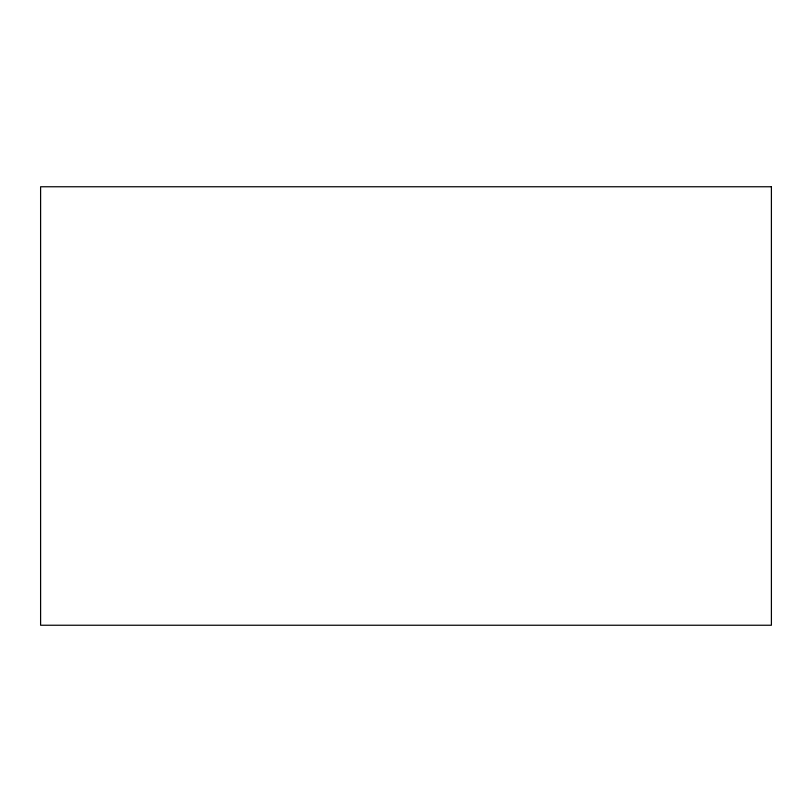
<?xml version="1.0" encoding="UTF-8"?>
<svg xmlns="http://www.w3.org/2000/svg" width="812" height="812" viewBox="0 0 812 812"><rect width="100%" height="100%" fill="white"/><g stroke="black" fill="none" stroke-linecap="round" stroke-linejoin="round"><path stroke-width="1.22" d="M771.4 186.76L40.6 186.76L40.6 625.24L771.4 625.24L771.4 186.76"/></g></svg>
